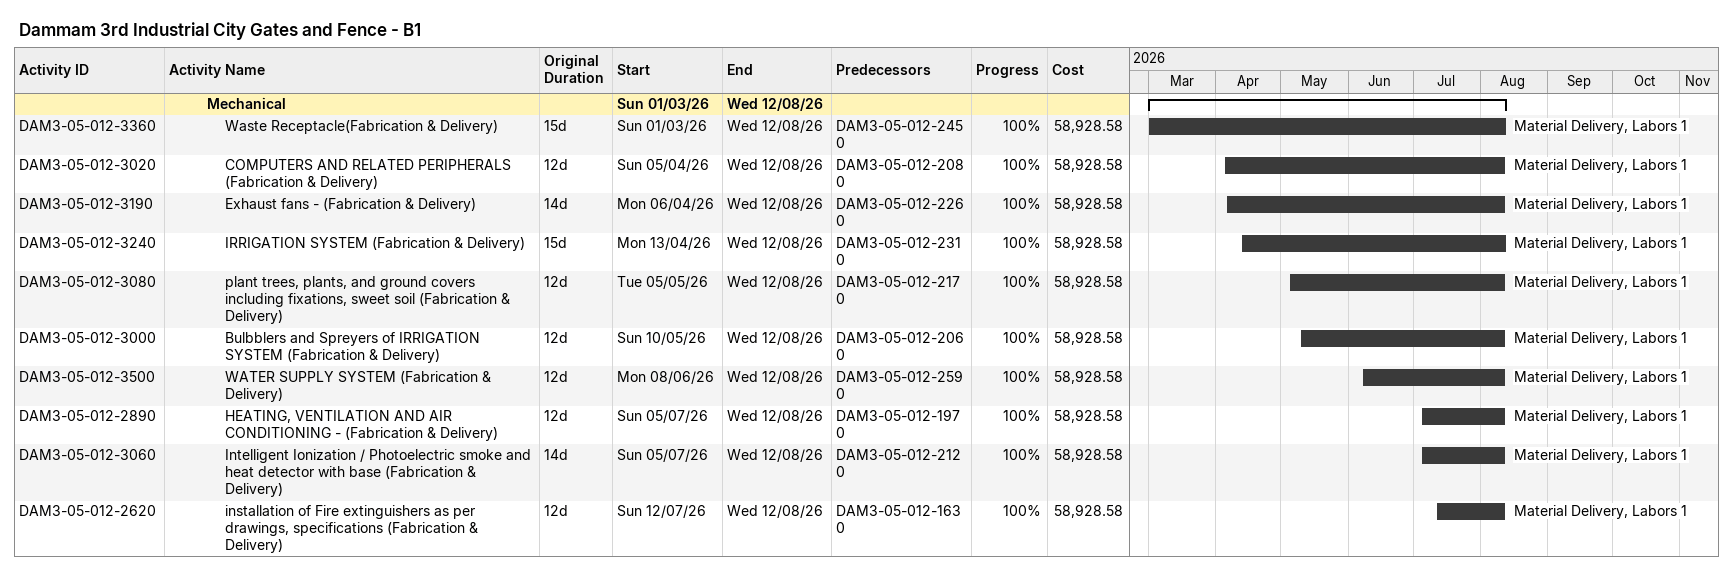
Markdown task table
Dammam 3rd Industrial City Gates and Fence - B1

| ID | Level | Task | Original duration | Start | Finish | Predecessors | Resources | % complete | Cost |
|---|---|---|---|---|---|---|---|---|---|
|  | 3 | **Mechanical** |  | 2026-03-01 | 2026-08-12 |  |  |  |  |
| DAM3-05-012-3360 | 4 | Waste Receptacle(Fabrication & Delivery) | 15d | 2026-03-01 | 2026-08-12 | DAM3-05-012-2450 | Material Delivery, Labors 1 | 100 | 58928.58 |
| DAM3-05-012-3020 | 4 | COMPUTERS AND RELATED PERIPHERALS (Fabrication & Delivery) | 12d | 2026-04-05 | 2026-08-12 | DAM3-05-012-2080 | Material Delivery, Labors 1 | 100 | 58928.58 |
| DAM3-05-012-3190 | 4 | Exhaust fans - (Fabrication & Delivery) | 14d | 2026-04-06 | 2026-08-12 | DAM3-05-012-2260 | Material Delivery, Labors 1 | 100 | 58928.58 |
| DAM3-05-012-3240 | 4 | IRRIGATION SYSTEM (Fabrication & Delivery) | 15d | 2026-04-13 | 2026-08-12 | DAM3-05-012-2310 | Material Delivery, Labors 1 | 100 | 58928.58 |
| DAM3-05-012-3080 | 4 | plant trees, plants, and ground covers including fixations, sweet soil (Fabrication & Delivery) | 12d | 2026-05-05 | 2026-08-12 | DAM3-05-012-2170 | Material Delivery, Labors 1 | 100 | 58928.58 |
| DAM3-05-012-3000 | 4 | Bulbblers and Spreyers of IRRIGATION SYSTEM (Fabrication & Delivery) | 12d | 2026-05-10 | 2026-08-12 | DAM3-05-012-2060 | Material Delivery, Labors 1 | 100 | 58928.58 |
| DAM3-05-012-3500 | 4 | WATER SUPPLY SYSTEM (Fabrication & Delivery) | 12d | 2026-06-08 | 2026-08-12 | DAM3-05-012-2590 | Material Delivery, Labors 1 | 100 | 58928.58 |
| DAM3-05-012-2890 | 4 | HEATING, VENTILATION AND AIR CONDITIONING - (Fabrication & Delivery) | 12d | 2026-07-05 | 2026-08-12 | DAM3-05-012-1970 | Material Delivery, Labors 1 | 100 | 58928.58 |
| DAM3-05-012-3060 | 4 | Intelligent Ionization / Photoelectric smoke and heat detector with base (Fabrication & Delivery) | 14d | 2026-07-05 | 2026-08-12 | DAM3-05-012-2120 | Material Delivery, Labors 1 | 100 | 58928.58 |
| DAM3-05-012-2620 | 4 | installation of Fire extinguishers as per drawings, specifications (Fabrication & Delivery) | 12d | 2026-07-12 | 2026-08-12 | DAM3-05-012-1630 | Material Delivery, Labors 1 | 100 | 58928.58 |
